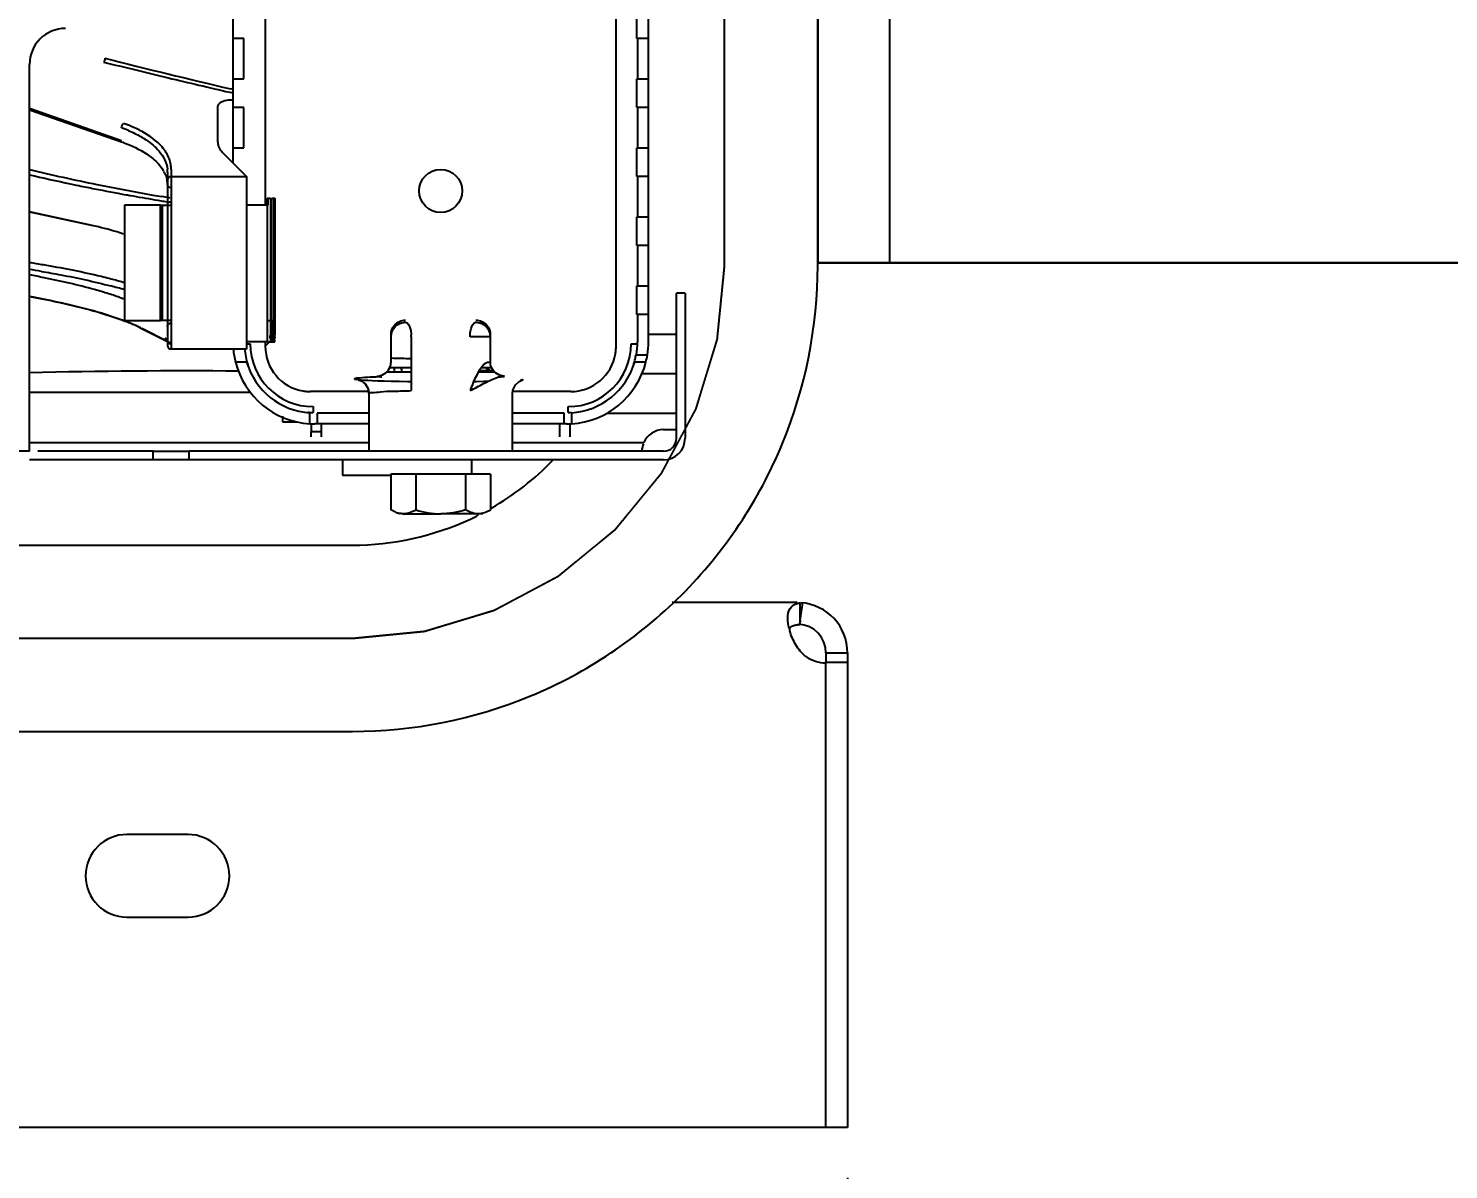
# Model space of a CAD drawing. Header units: millimetres. Extents: x 17886 to 18265, y -8727 to -7321.
# Drawn here: x 18012.172 to 18014.148, y -7651.141 to -7649.554 of the extents above; entities that cross this region are included whole.
import ezdxf

# ---------------------------------------------------------------- set-up
doc = ezdxf.new("R2010")
doc.units = ezdxf.units.MM
doc.linetypes.add('CENTER', pattern=[2, 1.25, -0.25, 0.25, -0.25])
for name, color, linetype in [('2654754_DXF_CONTINUOUS_LINE', 7, 'Continuous'), ('2706792_BM04DXF_CONTINUOUS_LINE', 7, 'Continuous'), ('3570570_DXF_CONTINUOUS_LINE', 7, 'Continuous'), ('3884027_DKREDXF_CONTINUOUS_LINE', 7, 'Continuous'), ('5P4115_DXF_CONTINUOUS_LINE', 7, 'Continuous'), ('DEFAULT_1', 7, 'CENTER')]:
    doc.layers.add(name, color=color, linetype=linetype)
doc.styles.add('KOTE ZA MONNTAZU', font='simplex.shx', dxfattribs={"width": 0.7, "oblique": 8, "height": 1.4})
doc.dimstyles.new('KOTE ZA MONTAZU u cm', dxfattribs={"dimscale": 0, "dimtxt": 1.4, "dimasz": 1.25, "dimexe": 0.2, "dimexo": 0.1, "dimgap": 0.3, "dimtad": 1, "dimlfac": 10, "dimzin": 12, "dimdsep": 46, "dimtxsty": 'KOTE ZA MONNTAZU', "dimcen": 1.25, "dimclrt": 1, "dimadec": 0, "dimazin": 0, "dimtfac": 1, "dimtmove": 0, "dimatfit": 3, "dimfxl": 1, "dimtolj": 2, "dimtzin": 0, "dimarcsym": 0})

# ---------------------------------------------------------------- blocks, each defined once
blk = doc.blocks.new('*D216')
at = {"color": 0, "lineweight": -2, "transparency": 16777216}
for p, q in [((17999.3117, -7651.1527), (17999.3117, -7652.2336)), ((18013.3117, -7651.1527), (18013.3117, -7652.2336)), ((17999.9117, -7652.0336), (18012.7117, -7652.0336))]:
    blk.add_line(p, q, dxfattribs=at)
at = {"color": 0, "transparency": 16777216}
for points in [[(17999.9117, -7651.9336), (17999.9117, -7652.1336), (17999.3117, -7652.0336)], [(18012.7117, -7651.9336), (18012.7117, -7652.1336), (18013.3117, -7652.0336)]]:
    blk.add_solid(points, dxfattribs=at)
at = {"layer": 'Defpoints', "color": 0, "transparency": 16777216}
for p in [(17999.3117, -7651.0527), (18013.3117, -7651.0527), (18013.3117, -7652.0336)]:
    blk.add_point(p, dxfattribs=at)
at = {"color": 1, "transparency": 16777216, "insert": (18006.3117, -7651.5536), "char_height": 1.4, "width": 6.923188, "attachment_point": 5, "style": 'KOTE ZA MONNTAZU'}
blk.add_mtext('\\A2;{\\H0.4x;140cm}', dxfattribs=at)

msp = doc.modelspace()

# ---------------------------------------------------------------- linework, layer by layer
at = {"color": 1}
for points in [[(18015.91168, -7645.70768), (18015.91168, -7650.70768), (18016.01168, -7650.70768), (18016.01168, -7645.70768), (18015.91168, -7645.70768), (18014.47018, -7646.78018), (18013.27018, -7646.78018), (18013.27018, -7649.88018), (18014.47018, -7649.88018), (18015.91168, -7650.70768)], [(18013.27018, -7646.78018), (18013.37018, -7646.78018), (18013.37018, -7649.88018), (18014.37018, -7649.88018), (18014.37018, -7646.78018), (18014.47018, -7646.78018), (18014.47018, -7649.88018), (18013.27018, -7649.88018), (18013.27018, -7646.78018), (18014.37018, -7646.78018)]]:
    msp.add_lwpolyline(points, dxfattribs=at)
at = {"layer": '2654754_DXF_CONTINUOUS_LINE', "color": 3, "linetype": 'Continuous'}
for p, q in [((18012.60918, -7650.15418), (18012.60918, -7650.17568)), ((18012.78918, -7650.17418), (18012.78918, -7650.15418)), ((18012.60918, -7650.17568), (18012.6764, -7650.17568))]:
    msp.add_line(p, q, dxfattribs=at)
at = {"layer": '2706792_BM04DXF_CONTINUOUS_LINE', "color": 7, "linetype": 'Continuous'}
for p, q in [((18013.27018, -7649.88438), (18013.27018, -7646.85423)), ((18011.09857, -7650.27288), (18012.62278, -7650.27288)), ((18010.22068, -7650.53188), (18012.62278, -7650.53188))]:
    msp.add_line(p, q, dxfattribs=at)
for centre, radius, start, end in [((18012.62164, -7649.88305), 0.3902, 299.84373, 315.90325), ((18012.6225, -7649.88402), 0.38892, 295.02159, 296.90574)]:
    msp.add_arc(centre, radius, start, end, dxfattribs=at)
msp.add_open_spline([(18012.62278, -7650.53188), (18012.70698, -7650.53188), (18012.87723, -7650.49818), (18013.09242, -7650.35407), (18013.2365, -7650.13885), (18013.27018, -7649.96859), (18013.27018, -7649.88438)], degree=3, knots=[0, 0, 0, 0, 0.2499865, 0.4999809, 0.7499865, 1, 1, 1, 1], dxfattribs=at)
msp.add_open_spline([(18012.62278, -7650.27288), (18012.67885, -7650.27288), (18012.73619, -7650.26016), (18012.787, -7650.23644)], degree=3, dxfattribs=at)
at = {"layer": '3570570_DXF_CONTINUOUS_LINE', "color": 7, "linetype": 'Continuous'}
for p, q in [((18013.24168, -7650.35268), (18013.06783, -7650.35268)), ((18013.24602, -7650.38291), (18013.24602, -7650.35307)), ((18013.28168, -7650.42268), (18013.31168, -7650.42268)), ((18013.28168, -7650.43573), (18013.31168, -7650.43573)), ((18013.28168, -7651.08268), (18013.28168, -7650.43664)), ((18013.31168, -7650.42268), (18013.31168, -7651.08268)), ((18012.39418, -7650.67518), (18012.30918, -7650.67518)), ((18012.30918, -7650.79018), (18012.39418, -7650.79018)), ((18013.31168, -7651.08268), (17999.31168, -7651.08268))]:
    msp.add_line(p, q, dxfattribs=at)
at = {"layer": '3570570_DXF_CONTINUOUS_LINE', "color": 3, "linetype": 'Continuous'}
msp.add_line((18013.28168, -7650.42268), (18013.28168, -7650.43573), dxfattribs=at)
at = {"layer": '3570570_DXF_CONTINUOUS_LINE', "color": 7, "linetype": 'Continuous'}
for centre, radius, start, end in [((18013.24168, -7650.42268), 0.07, 0, 85.79039), ((18013.55705, -7650.41396), 0.31331, 173.28275, 174.29912), ((18013.30566, -7650.37055), 0.07738, 193.53277, 196.24679), ((18013.28362, -7650.38168), 0.055, 236.7581, 267.9786), ((18012.30918, -7650.73268), 0.0575, 90, 270), ((18012.39418, -7650.73268), 0.0575, 270, 90)]:
    msp.add_arc(centre, radius, start, end, dxfattribs=at)
at = {"layer": '3570570_DXF_CONTINUOUS_LINE', "color": 3, "linetype": 'Continuous'}
msp.add_arc((18013.24168, -7650.42268), 0.04, 0, 86.82273, dxfattribs=at)
at = {"layer": '3570570_DXF_CONTINUOUS_LINE', "color": 7, "linetype": 'Continuous'}
for points, knots in [([(18013.22862, -7650.37464), (18013.22862, -7650.36989), (18013.22968, -7650.36037), (18013.23785, -7650.35488), (18013.24173, -7650.35385)], [0, 0, 0, 0, 0.5420368, 1, 1, 1, 1]), ([(18013.24173, -7650.35385), (18013.24241, -7650.35367), (18013.24381, -7650.35336), (18013.24523, -7650.35315), (18013.24596, -7650.35306)], [0, 0, 0, 0, 0.4856834, 1, 1, 1, 1])]:
    msp.add_open_spline(points, degree=3, knots=knots, dxfattribs=at)
for points in [[(18013.24589, -7650.37731), (18013.24684, -7650.36922), (18013.24836, -7650.36119), (18013.24925, -7650.35309)], [(18013.23043, -7650.38866), (18013.22933, -7650.38408), (18013.22862, -7650.37935), (18013.22862, -7650.37464)], [(18013.23989, -7650.41156), (18013.23622, -7650.40554), (18013.23334, -7650.39897), (18013.23137, -7650.3922)], [(18013.25347, -7650.42768), (18013.24809, -7650.42316), (18013.24354, -7650.41756), (18013.23989, -7650.41156)]]:
    msp.add_open_spline(points, degree=3, dxfattribs=at)
at = {"layer": '3570570_DXF_CONTINUOUS_LINE', "color": 3, "linetype": 'Continuous'}
for points, knots in [([(18013.23076, -7650.38877), (18013.23144, -7650.38785), (18013.23322, -7650.38618), (18013.23539, -7650.38512), (18013.23654, -7650.38469)], [0, 0, 0, 0, 0.4832896, 1, 1, 1, 1]), ([(18013.23654, -7650.38469), (18013.23733, -7650.3844), (18013.23899, -7650.38389), (18013.24069, -7650.38356), (18013.24157, -7650.38341)], [0, 0, 0, 0, 0.4838728, 1, 1, 1, 1]), ([(18013.24157, -7650.38341), (18013.24229, -7650.3833), (18013.24377, -7650.3831), (18013.24526, -7650.38297), (18013.24602, -7650.38291)], [0, 0, 0, 0, 0.4897794, 1, 1, 1, 1])]:
    msp.add_open_spline(points, degree=3, knots=knots, dxfattribs=at)
at = {"layer": '3884027_DKREDXF_CONTINUOUS_LINE', "color": 7, "linetype": 'Continuous'}
for p, q in [((18012.98968, -7649.99621), (18012.98968, -7648.68018)), ((18012.50168, -7649.33549), (18012.50168, -7649.80018)), ((18012.45668, -7649.52818), (18012.45668, -7649.56818)), ((18013.01868, -7649.56818), (18013.01868, -7649.52818)), ((18013.03468, -7649.56818), (18013.03468, -7649.52818)), ((18012.47168, -7649.56818), (18012.45668, -7649.56818)), ((18012.47168, -7649.62418), (18012.47168, -7649.56818)), ((18013.01968, -7649.56818), (18013.01968, -7649.62418)), ((18013.03468, -7649.56818), (18013.01968, -7649.56818)), ((18012.45668, -7649.62418), (18012.45668, -7649.66418)), ((18012.45668, -7649.62418), (18012.47168, -7649.62418)), ((18013.01868, -7649.66418), (18013.01868, -7649.62418)), ((18013.01968, -7649.62418), (18013.03468, -7649.62418)), ((18013.03468, -7649.66418), (18013.03468, -7649.62418)), ((18012.45236, -7649.64294), (18012.45453, -7649.64343)), ((18012.45559, -7649.63874), (18012.45339, -7649.63822)), ((18012.45453, -7649.64343), (18012.45663, -7649.64391)), ((18012.17368, -7649.66509), (18012.30172, -7649.70992)), ((18012.43568, -7649.71244), (18012.43568, -7649.66335)), ((18012.47168, -7649.66418), (18012.45668, -7649.66418)), ((18012.47168, -7649.72018), (18012.47168, -7649.66418)), ((18013.01968, -7649.66418), (18013.01968, -7649.72018)), ((18013.03468, -7649.66418), (18013.01968, -7649.66418)), ((18012.44238, -7649.72687), (18012.47568, -7649.76018)), ((18012.45668, -7649.72018), (18012.45668, -7649.74118)), ((18012.45668, -7649.72018), (18012.47168, -7649.72018)), ((18013.01868, -7649.76018), (18013.01868, -7649.72018)), ((18013.01968, -7649.72018), (18013.03468, -7649.72018)), ((18013.03468, -7649.76018), (18013.03468, -7649.72018)), ((18012.36568, -7649.75403), (18012.36568, -7649.99518)), ((18012.37068, -7649.7497), (18012.37068, -7650.00018)), ((18012.47568, -7649.76018), (18012.47568, -7650.00018)), ((18013.01968, -7649.76018), (18013.01968, -7649.81618)), ((18013.03468, -7649.76018), (18013.01968, -7649.76018)), ((18012.23864, -7649.77205), (18012.24247, -7649.77284)), ((18012.31471, -7649.78663), (18012.31802, -7649.78722)), ((18012.31802, -7649.78722), (18012.32205, -7649.78793)), ((18012.35568, -7649.96018), (18012.35568, -7649.80018)), ((18012.35568, -7649.80018), (18012.37068, -7649.80018)), ((18012.35666, -7649.79385), (18012.35928, -7649.79429)), ((18012.36033, -7649.78855), (18012.35773, -7649.78811)), ((18012.35928, -7649.79429), (18012.36064, -7649.79451)), ((18012.36263, -7649.78895), (18012.36033, -7649.78855)), ((18012.36064, -7649.79451), (18012.36461, -7649.79516)), ((18012.36566, -7649.78946), (18012.36263, -7649.78895)), ((18012.36461, -7649.79516), (18012.36647, -7649.79546)), ((18012.36746, -7649.78977), (18012.36566, -7649.78946)), ((18012.36647, -7649.79546), (18012.36802, -7649.79572)), ((18012.36899, -7649.79003), (18012.36746, -7649.78977)), ((18012.50463, -7649.80018), (18012.47568, -7649.80018)), ((18012.5045, -7649.80018), (18012.5045, -7649.79018)), ((18012.5045, -7649.79018), (18012.50887, -7649.79018)), ((18012.50498, -7649.99018), (18012.50498, -7649.80018)), ((18012.50568, -7649.80018), (18012.50568, -7649.79018)), ((18012.50887, -7649.79018), (18012.50887, -7649.99018)), ((18012.51061, -7649.96018), (18012.51061, -7649.79018)), ((18012.51061, -7649.79018), (18012.51498, -7649.79018)), ((18012.51498, -7649.79018), (18012.51498, -7649.98018)), ((18013.01868, -7649.85618), (18013.01868, -7649.81618)), ((18013.01968, -7649.81618), (18013.03468, -7649.81618)), ((18013.03468, -7649.85618), (18013.03468, -7649.81618)), ((18013.01968, -7649.85618), (18013.01968, -7649.91218)), ((18013.03468, -7649.85618), (18013.01968, -7649.85618)), ((18013.01868, -7649.95218), (18013.01868, -7649.91218)), ((18013.01968, -7649.91218), (18013.03468, -7649.91218)), ((18013.03468, -7649.95218), (18013.03468, -7649.91218)), ((18012.37068, -7649.96018), (18012.35568, -7649.96018)), ((18012.50498, -7649.96018), (18012.51218, -7649.96018)), ((18012.51218, -7649.99018), (18012.51218, -7649.96018)), ((18013.01968, -7649.95218), (18013.01968, -7649.99018)), ((18013.03468, -7649.95218), (18013.01968, -7649.95218)), ((18012.5073, -7649.98221), (18012.50887, -7649.98221)), ((18012.50887, -7649.9835), (18012.5073, -7649.9835)), ((18012.5073, -7649.98353), (18012.50887, -7649.98353)), ((18012.51218, -7649.98221), (18012.51568, -7649.98221)), ((18012.51568, -7649.9835), (18012.51218, -7649.9835)), ((18012.51218, -7649.98353), (18012.51568, -7649.98353)), ((18012.51488, -7649.98302), (18012.51498, -7649.98018)), ((18012.70485, -7649.98289), (18012.70485, -7650.05794)), ((18012.81468, -7649.98289), (18012.78652, -7649.98289)), ((18012.3657, -7649.98891), (18012.36568, -7649.98848)), ((18012.47568, -7649.99268), (18012.48068, -7649.99268)), ((18012.50168, -7649.99018), (18012.50168, -7649.99621)), ((18012.50168, -7649.99621), (18012.50772, -7649.99018)), ((18012.5073, -7649.99039), (18012.50168, -7649.99621)), ((18012.50498, -7649.99018), (18012.51473, -7649.99018)), ((18012.50772, -7649.99018), (18012.50786, -7649.99018)), ((18013.01068, -7649.99268), (18013.01866, -7649.99268)), ((18012.47573, -7650.01818), (18012.46018, -7650.01818)), ((18013.03119, -7650.01818), (18013.01564, -7650.01818)), ((18013.01803, -7650.00818), (18013.03325, -7650.00818)), ((18012.70485, -7650.03218), (18012.67068, -7650.03218)), ((18012.70485, -7650.02616), (18012.67488, -7650.02616)), ((18012.82069, -7650.03218), (18012.79826, -7650.03218)), ((18012.81701, -7650.03045), (18012.79929, -7650.03045)), ((18012.81649, -7650.02616), (18012.80216, -7650.02616)), ((18012.17368, -7650.06018), (18012.48145, -7650.06018)), ((18012.64568, -7650.05918), (18012.56465, -7650.05918)), ((18012.92672, -7650.05918), (18012.84568, -7650.05918)), ((18012.56818, -7650.08018), (18012.56818, -7650.08818)), ((18012.92318, -7650.08818), (18012.92318, -7650.08018)), ((18012.52568, -7650.10127), (18012.54537, -7650.10127)), ((18012.56368, -7650.10396), (18012.56368, -7650.08893)), ((18012.57368, -7650.08918), (18012.57368, -7650.10418)), ((18012.64568, -7650.08918), (18012.57368, -7650.08918)), ((18012.91768, -7650.08918), (18012.84568, -7650.08918)), ((18012.91768, -7650.10418), (18012.91768, -7650.08918)), ((18012.92768, -7650.08893), (18012.92768, -7650.10396)), ((18012.97709, -7650.08916), (18013.07368, -7650.08916)), ((18012.56568, -7650.12218), (18012.56568, -7650.11518)), ((18012.57968, -7650.11518), (18012.56568, -7650.11518)), ((18012.64568, -7650.10418), (18012.57068, -7650.10418)), ((18012.57968, -7650.12218), (18012.57968, -7650.11518)), ((18012.92068, -7650.10418), (18012.84568, -7650.10418)), ((18012.91168, -7650.12218), (18012.91168, -7650.10418)), ((18012.92568, -7650.12218), (18012.92568, -7650.104)), ((18013.05568, -7650.11218), (18013.07368, -7650.11218)), ((18012.17368, -7650.14218), (18011.20134, -7650.14218)), ((18012.17368, -7650.13018), (18012.64568, -7650.13018)), ((18012.34568, -7650.15418), (18012.34568, -7650.14218)), ((18012.34568, -7650.14218), (18012.39568, -7650.14218)), ((18012.84568, -7650.13018), (18013.02819, -7650.13018)), ((18012.39568, -7650.15418), (18012.34568, -7650.15418)), ((18012.81497, -7650.17418), (18012.6764, -7650.17418)), ((18012.71104, -7650.17418), (18012.71104, -7650.22382)), ((18012.78033, -7650.17418), (18012.78033, -7650.22382)), ((18012.69372, -7650.22918), (18012.74568, -7650.22918))]:
    msp.add_line(p, q, dxfattribs=at)
at = {"layer": '3884027_DKREDXF_CONTINUOUS_LINE', "color": 6, "linetype": 'Continuous'}
for p, q in [((18012.45668, -7649.56818), (18012.45668, -7649.62418)), ((18013.03468, -7649.62418), (18013.03468, -7649.56818)), ((18012.17368, -7650.14218), (18012.17368, -7649.60418)), ((18012.17368, -7649.66734), (18012.30294, -7649.71259)), ((18012.45668, -7649.66418), (18012.45668, -7649.72018)), ((18013.03468, -7649.72018), (18013.03468, -7649.66418)), ((18012.37068, -7649.76018), (18012.47568, -7649.76018)), ((18013.03468, -7649.81618), (18013.03468, -7649.76018)), ((18012.30568, -7649.80018), (18012.30568, -7649.96018)), ((18012.35568, -7649.80018), (18012.30568, -7649.80018)), ((18012.35836, -7649.80018), (18012.35836, -7649.96018)), ((18012.51394, -7649.98221), (18012.51394, -7649.79018)), ((18012.17368, -7649.80914), (18012.26173, -7649.82826)), ((18012.26067, -7649.82832), (18012.17368, -7649.80943)), ((18013.03468, -7649.91218), (18013.03468, -7649.85618)), ((18013.07368, -7650.12418), (18013.07368, -7649.92218)), ((18013.08568, -7649.92218), (18013.07368, -7649.92218)), ((18013.08568, -7649.92218), (18013.08568, -7650.12418)), ((18012.30568, -7649.96018), (18012.35568, -7649.96018)), ((18013.03468, -7649.99018), (18013.03468, -7649.95218)), ((18012.32765, -7649.97054), (18012.36486, -7649.98928)), ((18012.3299, -7649.97103), (18012.36564, -7649.98903)), ((18012.67668, -7650.01791), (18012.67668, -7649.98016)), ((18012.81468, -7649.98016), (18012.81468, -7650.01791)), ((18013.03468, -7649.97917), (18013.07368, -7649.97917)), ((18012.47568, -7650.00018), (18012.37068, -7650.00018)), ((18012.50498, -7649.99018), (18012.47568, -7649.99018)), ((18012.63267, -7650.04305), (18012.63225, -7650.043)), ((18012.63517, -7650.04332), (18012.63267, -7650.04305)), ((18013.02583, -7650.03416), (18013.07368, -7650.03416)), ((18012.64143, -7650.04949), (18012.64514, -7650.05714)), ((18012.64514, -7650.05714), (18012.64568, -7650.06176)), ((18012.64568, -7650.06176), (18012.64568, -7650.14218)), ((18012.70485, -7650.0457), (18012.69957, -7650.04563)), ((18012.81105, -7650.04527), (18012.80562, -7650.04539)), ((18012.84568, -7650.14218), (18012.84568, -7650.06176)), ((18012.52568, -7650.09362), (18012.52568, -7650.10127)), ((18012.56568, -7650.10338), (18012.56568, -7650.11518)), ((18012.57968, -7650.11518), (18012.57968, -7650.10418)), ((18012.34568, -7650.14218), (18012.18533, -7650.14218)), ((18012.39568, -7650.15418), (18012.39568, -7650.14218)), ((18013.05568, -7650.14218), (18012.39568, -7650.14218)), ((18012.34568, -7650.15418), (18012.17368, -7650.15418)), ((18013.05568, -7650.15418), (18012.39568, -7650.15418)), ((18012.6764, -7650.17418), (18012.6764, -7650.22382)), ((18012.81497, -7650.17418), (18012.81497, -7650.22382)), ((18012.80418, -7650.22918), (18012.74568, -7650.22918))]:
    msp.add_line(p, q, dxfattribs=at)
for points in [[(18012.63225, -7650.043), (18012.63141, -7650.04288), (18012.63237, -7650.04313), (18012.63623, -7650.04489), (18012.64143, -7650.04949)], [(18012.65057, -7650.0443), (18012.6442, -7650.04397), (18012.63907, -7650.04364), (18012.63517, -7650.04332)], [(18012.84568, -7650.06177), (18012.84622, -7650.0572), (18012.84977, -7650.0497), (18012.85476, -7650.04512), (18012.85877, -7650.0432), (18012.85994, -7650.04288)], [(18012.85994, -7650.04288), (18012.85997, -7650.04287), (18012.85909, -7650.04301), (18012.85691, -7650.04325)], [(18012.67695, -7650.04519), (18012.66701, -7650.04492), (18012.65818, -7650.04462), (18012.65057, -7650.0443)], [(18012.69957, -7650.04563), (18012.68786, -7650.04543), (18012.67695, -7650.04519)], [(18012.80562, -7650.04539), (18012.79565, -7650.04557), (18012.79154, -7650.04563)]]:
    msp.add_lwpolyline(points, dxfattribs=at)
at = {"layer": '3884027_DKREDXF_CONTINUOUS_LINE', "color": 7, "linetype": 'Continuous'}
msp.add_circle((18012.74568, -7649.78018), 0.03, dxfattribs=at)
at = {"layer": '3884027_DKREDXF_CONTINUOUS_LINE', "color": 6, "linetype": 'Continuous'}
for centre, radius, start, end in [((18012.22368, -7649.60418), 0.05, 90, 180), ((18012.23912, -7649.89488), 0.19314, 70.28231, 70.7046), ((18012.31739, -7649.77708), 0.0495, 28.58227, 34.7833), ((18012.3216, -7649.77474), 0.04468, 25.12593, 28.52885), ((18012.32988, -7649.77167), 0.03583, 9.3315, 14.17616), ((18012.33103, -7649.77147), 0.03466, 6.7746, 9.31685), ((18012.332, -7649.77136), 0.03368, 0.01844, 6.79114), ((18011.90473, -7651.33919), 1.46707, 78.63292, 79.42974), ((18012.15023, -7650.34637), 0.44368, 70.10722, 72.49073), ((18012.17784, -7650.26907), 0.36159, 69.25765, 70.05221), ((18012.20108, -7650.23369), 0.29211, 67.4096, 68.57699), ((18012.21222, -7650.20679), 0.26299, 66.76006, 67.39991), ((18012.22033, -7650.18793), 0.24247, 65.94456, 66.76224), ((18012.2277, -7650.1714), 0.22437, 65.34188, 65.94154), ((18012.23554, -7650.15437), 0.20562, 64.2922, 65.34822), ((18012.24451, -7650.13572), 0.18492, 63.28435, 64.29076), ((18012.92068, -7649.99018), 0.114, 350.91528, 0), ((18012.57068, -7649.99018), 0.114, 194.21812, 266.47962), ((18012.56818, -7649.99268), 0.0955, 197.85848, 198), ((18012.72887, -7648.33693), 1.67637, 268.21587, 269.17821), ((18012.92068, -7649.99018), 0.114, 273.52038, 345.78188), ((18012.92318, -7649.99268), 0.0955, 342, 342.85714), ((18012.92318, -7649.99268), 0.0955, 347.14286, 350.71603), ((18012.39453, -7659.52666), 9.49617, 89.574564, 91.33284), ((18013.05568, -7650.12418), 0.03, 270, 0)]:
    msp.add_arc(centre, radius, start, end, dxfattribs=at)
at = {"layer": '3884027_DKREDXF_CONTINUOUS_LINE', "color": 7, "linetype": 'Continuous'}
for centre, radius, start, end in [((18014.65425, -7640.04985), 9.84255, 256.020473, 256.558913), ((18014.49504, -7640.87801), 8.99498, 255.735346, 256.880871), ((18014.59278, -7640.30696), 9.5782, 256.559033, 257.087188), ((18012.23958, -7649.87193), 0.19676, 69.03299, 70.70737), ((18012.24069, -7649.86721), 0.18497, 67.57223, 70.73581), ((18012.24259, -7649.86401), 0.18828, 68.39591, 69.02542), ((18012.24402, -7649.86038), 0.18438, 67.96388, 68.39523), ((18012.33152, -7649.74973), 0.03917, 0.03949, 8.43769), ((18012.79152, -7647.09995), 2.7287, 256.91052, 258.13112), ((18012.79681, -7647.17138), 2.65322, 256.41603, 258.49093), ((18012.32804, -7649.75404), 0.03764, 0.0056, 5.96464), ((18012.37068, -7649.76518), 0.005, 89.99942, 179.99888), ((18012.74641, -7647.31037), 2.5135, 258.15102, 258.34516), ((18012.77496, -7647.17075), 2.65601, 258.43466, 258.9081), ((18012.8383, -7646.84424), 2.98861, 258.92061, 259.78433), ((18012.86905, -7646.79616), 3.03532, 258.56778, 260.06352), ((18012.92217, -7646.50334), 3.33291, 260.03267, 260.24968), ((18012.92269, -7646.38238), 3.45811, 259.99766, 260.57932), ((18012.33996, -7649.968), 0.17456, 79.84712, 80.74938), ((18011.91984, -7651.51823), 1.65777, 80.50759, 81.1864), ((18011.92916, -7651.44649), 1.57622, 80.46869, 81.06825), ((18012.10399, -7650.60588), 0.72656, 73.86685, 75.19834), ((18012.10263, -7650.61018), 0.72174, 73.65162, 75.21245), ((18012.6967, -7649.98182), 0.01892, 90.04222, 96.84417), ((18012.58593, -7649.98561), 0.0711, 177.91793, 179.27971), ((18012.65619, -7649.98353), 0.04867, 0.74715, 3.29132), ((18012.796, -7649.9829), 0.01869, 0.02182, 4.87586), ((18012.37068, -7649.99518), 0.005, 180.00111, 269.99889), ((18012.57068, -7649.99018), 0.114, 185.03389, 194.21812), ((18012.56818, -7649.99268), 0.0955, 184.28571, 197.85848), ((18012.56818, -7649.99268), 0.0875, 180, 270), ((18012.56463, -7649.99623), 0.06294, 179.98475, 260.53504), ((18012.92318, -7649.99268), 0.0875, 270, 0), ((18012.92661, -7649.99621), 0.06307, 350.53487, 355.26656), ((18012.92665, -7649.99621), 0.06303, 355.26305, 359.99682), ((18012.92068, -7649.99018), 0.099, 349.52432, 0), ((18012.57068, -7649.99018), 0.099, 196.42908, 265.9454), ((18012.92674, -7649.99623), 0.06294, 269.98473, 350.53501), ((18012.92068, -7649.99018), 0.099, 274.0546, 343.57092), ((18012.92318, -7649.99268), 0.0955, 342.85714, 347.14286), ((18012.92068, -7649.99018), 0.114, 345.78188, 350.91528), ((18012.68991, -7650.90319), 0.86487, 92.10307, 92.79204), ((18012.70373, -7651.2657), 1.22764, 91.85525, 92.12699), ((18012.83644, -7649.98079), 0.05335, 238.29237, 240.02392), ((18012.83524, -7649.98296), 0.05087, 239.97332, 248.99663), ((18012.85496, -7649.805), 0.22863, 260.443, 261.0655), ((18012.56465, -7649.9961), 0.06307, 260.53489, 265.26659), ((18012.56465, -7649.99614), 0.06303, 265.26307, 269.99683), ((18012.62559, -7650.06178), 0.0201, 6.46241, 13.4554), ((18012.62577, -7650.06177), 0.01992, 0.0091, 6.46747), ((18012.56818, -7649.99268), 0.0955, 265.71429, 270), ((18012.92318, -7649.99268), 0.0955, 270, 272.68166), ((18012.57068, -7649.99018), 0.114, 266.47962, 270), ((18012.92068, -7649.99018), 0.114, 270, 273.52038), ((18013.05568, -7650.14218), 0.03, 90, 156.42182), ((18013.05568, -7650.12418), 0.018, 270, 0), ((18012.69585, -7650.19413), 0.03532, 249.55044, 252.48264), ((18012.69481, -7650.1974), 0.03189, 252.48265, 255.6782), ((18012.6942, -7650.1998), 0.02941, 255.68175, 259.80692)]:
    msp.add_arc(centre, radius, start, end, dxfattribs=at)
for points, knots in [([(18012.27867, -7649.59565), (18012.27854, -7649.59669), (18012.27804, -7649.59854), (18012.27714, -7649.60028), (18012.27654, -7649.60088)], [0, 0, 0, 0, 0.5506873, 1, 1, 1, 1]), ([(18012.43568, -7649.66335), (18012.43568, -7649.66197), (18012.4396, -7649.65439), (18012.4492, -7649.65335), (18012.45568, -7649.65335)], [0, 0, 0, 0, 0.1747867, 1, 1, 1, 1]), ([(18012.32846, -7649.70458), (18012.33103, -7649.70605), (18012.34026, -7649.71173), (18012.34875, -7649.7188), (18012.35385, -7649.72483)], [0, 0, 0, 0, 0.2723863, 1, 1, 1, 1]), ([(18012.36397, -7649.72714), (18012.36224, -7649.7243), (18012.35324, -7649.71218), (18012.3406, -7649.70319), (18012.33034, -7649.69755)], [0, 0, 0, 0, 0.2212533, 1, 1, 1, 1]), ([(18012.30826, -7649.78547), (18012.30934, -7649.78566), (18012.31149, -7649.78605), (18012.31364, -7649.78644), (18012.31471, -7649.78663)], [0, 0, 0, 0, 0.499592, 1, 1, 1, 1]), ([(18012.37068, -7649.77568), (18012.36946, -7649.77568), (18012.3672, -7649.77464), (18012.36568, -7649.77247), (18012.36568, -7649.77135)], [0, 0, 0, 0, 0.5224937, 1, 1, 1, 1]), ([(18012.28961, -7649.90343), (18012.28255, -7649.90157), (18012.2507, -7649.8936), (18012.21842, -7649.88738), (18012.19324, -7649.88316)], [0, 0, 0, 0, 0.2222969, 1, 1, 1, 1]), ([(18012.19016, -7649.89202), (18012.19921, -7649.89354), (18012.23164, -7649.89929), (18012.26387, -7649.90627), (18012.28684, -7649.91234)], [0, 0, 0, 0, 0.2785706, 1, 1, 1, 1]), ([(18012.36761, -7649.96502), (18012.36805, -7649.96463), (18012.36901, -7649.964), (18012.37014, -7649.9637), (18012.37068, -7649.9637)], [0, 0, 0, 0, 0.5189277, 1, 1, 1, 1]), ([(18012.69668, -7649.9629), (18012.69748, -7649.96297), (18012.70191, -7649.96523), (18012.70317, -7649.97054), (18012.70396, -7649.97436)], [0, 0, 0, 0, 0.1703424, 1, 1, 1, 1]), ([(18012.78652, -7649.98289), (18012.78655, -7649.98038), (18012.78717, -7649.9737), (18012.78985, -7649.96328), (18012.79468, -7649.9629)], [0, 0, 0, 0, 0.3413051, 1, 1, 1, 1]), ([(18012.36568, -7649.96866), (18012.36568, -7649.96799), (18012.36614, -7649.96659), (18012.36706, -7649.9655), (18012.36761, -7649.96502)], [0, 0, 0, 0, 0.4787166, 1, 1, 1, 1]), ([(18012.70396, -7649.97436), (18012.70417, -7649.97539), (18012.70452, -7649.97751), (18012.70471, -7649.97964), (18012.70477, -7649.98073)], [0, 0, 0, 0, 0.4905418, 1, 1, 1, 1]), ([(18012.36228, -7649.98498), (18012.36228, -7649.98584), (18012.36298, -7649.98759), (18012.36433, -7649.98882), (18012.36513, -7649.98925)], [0, 0, 0, 0, 0.4866746, 1, 1, 1, 1]), ([(18012.36417, -7649.98613), (18012.36389, -7649.98593), (18012.36328, -7649.98552), (18012.36263, -7649.98516), (18012.36228, -7649.98498)], [0, 0, 0, 0, 0.4648771, 1, 1, 1, 1]), ([(18012.36568, -7649.98848), (18012.36568, -7649.98806), (18012.36532, -7649.98711), (18012.3646, -7649.98646), (18012.36417, -7649.98613)], [0, 0, 0, 0, 0.4311749, 1, 1, 1, 1]), ([(18012.36513, -7649.98925), (18012.36544, -7649.98942), (18012.36608, -7649.98968), (18012.36677, -7649.98978), (18012.36711, -7649.98976)], [0, 0, 0, 0, 0.5128974, 1, 1, 1, 1]), ([(18012.37068, -7649.99343), (18012.36951, -7649.99343), (18012.36724, -7649.99222), (18012.36587, -7649.99008), (18012.36571, -7649.98891)], [0, 0, 0, 0, 0.4964326, 1, 1, 1, 1]), ([(18012.36711, -7649.98976), (18012.3678, -7649.99011), (18012.36897, -7649.99078), (18012.36997, -7649.99172), (18012.37028, -7649.9922)], [0, 0, 0, 0, 0.5755082, 1, 1, 1, 1]), ([(18012.51473, -7649.99018), (18012.51526, -7649.99018), (18012.51432, -7649.98719), (18012.51482, -7649.98601), (18012.51483, -7649.98471)], [0, 0, 0, 0, 0.2894545, 1, 1, 1, 1]), ([(18012.81468, -7650.01791), (18012.81468, -7650.01816), (18012.81278, -7650.0187), (18012.81162, -7650.01858), (18012.81038, -7650.01862)], [0, 0, 0, 0, 0.1636015, 1, 1, 1, 1]), ([(18012.62597, -7650.04149), (18012.62589, -7650.04153), (18012.62577, -7650.04159), (18012.62568, -7650.04172), (18012.62568, -7650.04178)], [0, 0, 0, 0, 0.6149192, 1, 1, 1, 1]), ([(18012.64778, -7650.03935), (18012.64273, -7650.0396), (18012.63562, -7650.04043), (18012.62798, -7650.04046), (18012.62597, -7650.04149)], [0, 0, 0, 0, 0.6909217, 1, 1, 1, 1]), ([(18012.65668, -7650.0379), (18012.65668, -7650.03854), (18012.66057, -7650.03796), (18012.66217, -7650.03862), (18012.66399, -7650.03871)], [0, 0, 0, 0, 0.2598554, 1, 1, 1, 1]), ([(18012.80534, -7650.04816), (18012.81105, -7650.04523), (18012.81811, -7650.04156), (18012.82579, -7650.03881), (18012.82738, -7650.03871)], [0, 0, 0, 0, 0.8005347, 1, 1, 1, 1]), ([(18012.82738, -7650.03871), (18012.82919, -7650.03862), (18012.83079, -7650.03796), (18012.83468, -7650.03854), (18012.83468, -7650.0379)], [0, 0, 0, 0, 0.7393651, 1, 1, 1, 1]), ([(18012.64568, -7650.06176), (18012.64568, -7650.06034), (18012.65407, -7650.06102), (18012.66302, -7650.05875), (18012.68286, -7650.05868), (18012.69678, -7650.05809), (18012.70485, -7650.05794)], [0, 0, 0, 0, 0.0719001, 0.2742918, 0.5922439, 1, 1, 1, 1]), ([(18013.0258, -7650.14235), (18013.02587, -7650.14138), (18013.02608, -7650.13937), (18013.0265, -7650.13739), (18013.02677, -7650.13639)], [0, 0, 0, 0, 0.4835192, 1, 1, 1, 1]), ([(18013.02677, -7650.13639), (18013.02698, -7650.13564), (18013.02748, -7650.13413), (18013.02813, -7650.13268), (18013.0285, -7650.13196)], [0, 0, 0, 0, 0.4884541, 1, 1, 1, 1]), ([(18012.68003, -7650.22574), (18012.67941, -7650.22544), (18012.67819, -7650.22483), (18012.677, -7650.22416), (18012.6764, -7650.22382)], [0, 0, 0, 0, 0.4964686, 1, 1, 1, 1]), ([(18012.68351, -7650.22722), (18012.68292, -7650.227), (18012.68175, -7650.22653), (18012.6806, -7650.22601), (18012.68003, -7650.22574)], [0, 0, 0, 0, 0.4965148, 1, 1, 1, 1]), ([(18012.69372, -7650.22918), (18012.69293, -7650.22918), (18012.69135, -7650.2291), (18012.68978, -7650.22889), (18012.68899, -7650.22875)], [0, 0, 0, 0, 0.498374, 1, 1, 1, 1])]:
    msp.add_open_spline(points, degree=3, knots=knots, dxfattribs=at)
for points in [[(18012.30172, -7649.6926), (18012.30172, -7649.69027), (18012.30269, -7649.68757), (18012.30459, -7649.68622)], [(18012.31126, -7649.69623), (18012.31715, -7649.69867), (18012.32292, -7649.70143), (18012.32846, -7649.70458)], [(18012.33034, -7649.69755), (18012.3248, -7649.69451), (18012.31906, -7649.69183), (18012.3132, -7649.68946)], [(18012.35385, -7649.72483), (18012.35984, -7649.73192), (18012.36452, -7649.74089), (18012.36548, -7649.75013)], [(18012.37026, -7649.74398), (18012.36938, -7649.73806), (18012.36709, -7649.73226), (18012.36397, -7649.72714)], [(18012.43568, -7649.71244), (18012.43568, -7649.71775), (18012.43863, -7649.72312), (18012.44238, -7649.72687)], [(18012.68253, -7649.96876), (18012.68565, -7649.96565), (18012.69007, -7649.96356), (18012.69444, -7649.96304)], [(18012.79468, -7649.9629), (18012.79838, -7649.9629), (18012.8022, -7649.96401), (18012.80533, -7649.96596)], [(18012.67668, -7649.98289), (18012.67668, -7649.97779), (18012.67892, -7649.97235), (18012.68253, -7649.96876)], [(18012.80533, -7649.96596), (18012.8104, -7649.96913), (18012.81411, -7649.97535), (18012.81462, -7649.98131)], [(18012.67468, -7650.02657), (18012.67595, -7650.0239), (18012.67668, -7650.02088), (18012.67668, -7650.01791)], [(18012.81103, -7650.01872), (18012.80733, -7650.01908), (18012.80462, -7650.0228), (18012.80241, -7650.02579)], [(18012.81669, -7650.02657), (18012.81542, -7650.0239), (18012.81468, -7650.02088), (18012.81468, -7650.01791)], [(18012.62568, -7650.04178), (18012.62805, -7650.04178), (18012.63046, -7650.04221), (18012.63268, -7650.04304)], [(18012.63268, -7650.04304), (18012.63855, -7650.04522), (18012.64368, -7650.05102), (18012.64513, -7650.05711)], [(18012.65668, -7650.0379), (18012.66377, -7650.0379), (18012.67163, -7650.03297), (18012.67468, -7650.02657)], [(18012.80241, -7650.02579), (18012.79529, -7650.03539), (18012.79074, -7650.04676), (18012.78652, -7650.05794)], [(18012.83468, -7650.0379), (18012.8276, -7650.0379), (18012.81974, -7650.03297), (18012.81669, -7650.02657)], [(18012.78652, -7650.05794), (18012.79279, -7650.05467), (18012.79905, -7650.05139), (18012.80534, -7650.04816)], [(18012.71104, -7650.22382), (18012.70581, -7650.22684), (18012.69977, -7650.22918), (18012.69372, -7650.22918)], [(18012.71104, -7650.22382), (18012.72227, -7650.22706), (18012.734, -7650.22918), (18012.74568, -7650.22918)], [(18012.78033, -7650.22382), (18012.7691, -7650.22706), (18012.75737, -7650.22918), (18012.74568, -7650.22918)]]:
    msp.add_open_spline(points, degree=3, dxfattribs=at)
at = {"layer": '3884027_DKREDXF_CONTINUOUS_LINE', "color": 6, "linetype": 'Continuous'}
for points in [[(18012.30428, -7649.71306), (18012.31554, -7649.7171), (18012.32657, -7649.72218), (18012.33655, -7649.72877)], [(18012.36205, -7649.75577), (18012.36312, -7649.75806), (18012.364, -7649.76045), (18012.36462, -7649.76289)], [(18012.30119, -7649.95889), (18012.30638, -7649.96077), (18012.31152, -7649.96277), (18012.3166, -7649.96492)], [(18012.3166, -7649.96492), (18012.32044, -7649.96654), (18012.32425, -7649.96825), (18012.32799, -7649.97009)], [(18012.78743, -7650.22722), (18012.78497, -7650.22631), (18012.7826, -7650.22513), (18012.78033, -7650.22382)], [(18012.79765, -7650.22918), (18012.79418, -7650.22918), (18012.79068, -7650.22843), (18012.78743, -7650.22722)], [(18012.81497, -7650.22382), (18012.80973, -7650.22684), (18012.80369, -7650.22918), (18012.79765, -7650.22918)]]:
    msp.add_open_spline(points, degree=3, dxfattribs=at)
for points, knots in [([(18012.33655, -7649.72877), (18012.33882, -7649.73027), (18012.34681, -7649.73599), (18012.35399, -7649.743), (18012.35804, -7649.74885)], [0, 0, 0, 0, 0.2762831, 1, 1, 1, 1]), ([(18012.30572, -7649.84047), (18012.30232, -7649.83933), (18012.28748, -7649.83464), (18012.27237, -7649.83086), (18012.26067, -7649.82832)], [0, 0, 0, 0, 0.2309294, 1, 1, 1, 1]), ([(18012.28372, -7649.92325), (18012.27725, -7649.9212), (18012.24764, -7649.91246), (18012.21749, -7649.90564), (18012.19389, -7649.90089)], [0, 0, 0, 0, 0.2198323, 1, 1, 1, 1]), ([(18012.17386, -7649.92673), (18012.18649, -7649.92909), (18012.22941, -7649.93771), (18012.2721, -7649.94833), (18012.30119, -7649.95889)], [0, 0, 0, 0, 0.2933771, 1, 1, 1, 1]), ([(18012.1759, -7649.92725), (18012.18925, -7649.92977), (18012.23377, -7649.93887), (18012.2781, -7649.95011), (18012.30777, -7649.96176)], [0, 0, 0, 0, 0.2989586, 1, 1, 1, 1]), ([(18012.67668, -7649.98016), (18012.67668, -7649.9755), (18012.68015, -7649.96477), (18012.69102, -7649.9597), (18012.69668, -7649.9597)], [0, 0, 0, 0, 0.451764, 1, 1, 1, 1]), ([(18012.79468, -7649.9597), (18012.80035, -7649.9597), (18012.81122, -7649.96477), (18012.81468, -7649.9755), (18012.81468, -7649.98016)], [0, 0, 0, 0, 0.5483119, 1, 1, 1, 1])]:
    msp.add_open_spline(points, degree=3, knots=knots, dxfattribs=at)
at = {"layer": '5P4115_DXF_CONTINUOUS_LINE', "color": 7, "linetype": 'Continuous'}
for centre in [(18012.7902, -7650.02068), (18012.8002, -7650.02068)]:
    msp.add_arc(centre, 0.10952, 182.87193, 186.03218, dxfattribs=at)
at = {"layer": 'DEFAULT_1', "color": 2, "linetype": 'CENTER'}
for p, q in [((18013.14068, -7649.88438), (18013.14068, -7646.85423)), ((18010.04068, -7650.40238), (18012.62278, -7650.40238))]:
    msp.add_line(p, q, dxfattribs=at)
msp.add_open_spline([(18012.62278, -7650.40238), (18012.62697, -7650.40197), (18012.63535, -7650.40114), (18012.64793, -7650.39991), (18012.6605, -7650.39868), (18012.67098, -7650.39765), (18012.67936, -7650.39683), (18012.68565, -7650.39621), (18012.69194, -7650.39559), (18012.69718, -7650.39508), (18012.70137, -7650.39467), (18012.70451, -7650.39436), (18012.70766, -7650.39405), (18012.7108, -7650.39374), (18012.71342, -7650.39349), (18012.71551, -7650.39328), (18012.71709, -7650.39313), (18012.7184, -7650.393), (18012.71944, -7650.3929), (18012.72023, -7650.39282), (18012.72102, -7650.39274), (18012.72167, -7650.39268), (18012.72219, -7650.39263), (18012.72259, -7650.39259), (18012.72291, -7650.39256), (18012.72314, -7650.39253), (18012.72327, -7650.39252), (18012.72337, -7650.39252), (18012.72347, -7650.39248), (18012.72359, -7650.39245), (18012.72381, -7650.39238), (18012.72413, -7650.39228), (18012.72451, -7650.39217), (18012.72501, -7650.39202), (18012.72564, -7650.39183), (18012.7264, -7650.3916), (18012.72715, -7650.39137), (18012.72816, -7650.39107), (18012.72942, -7650.39068), (18012.73093, -7650.39023), (18012.73295, -7650.38962), (18012.73547, -7650.38886), (18012.73849, -7650.38795), (18012.74152, -7650.38703), (18012.74454, -7650.38612), (18012.74857, -7650.3849), (18012.75361, -7650.38338), (18012.75966, -7650.38155), (18012.76571, -7650.37973), (18012.77176, -7650.3779), (18012.7778, -7650.37607), (18012.78385, -7650.37425), (18012.7899, -7650.37242), (18012.79494, -7650.3709), (18012.79897, -7650.36968), (18012.80199, -7650.36877), (18012.80502, -7650.36786), (18012.80804, -7650.36694), (18012.81056, -7650.36618), (18012.81258, -7650.36557), (18012.81409, -7650.36512), (18012.81535, -7650.36474), (18012.81636, -7650.36443), (18012.81711, -7650.3642), (18012.81787, -7650.36398), (18012.8185, -7650.36379), (18012.819, -7650.36363), (18012.81938, -7650.36352), (18012.8197, -7650.36342), (18012.81992, -7650.36336), (18012.82004, -7650.36332), (18012.82014, -7650.3633), (18012.82022, -7650.36324), (18012.82034, -7650.36318), (18012.82054, -7650.36307), (18012.82083, -7650.36292), (18012.82118, -7650.36273), (18012.82165, -7650.36249), (18012.82223, -7650.36218), (18012.82293, -7650.36181), (18012.82362, -7650.36144), (18012.82455, -7650.36094), (18012.82571, -7650.36032), (18012.82711, -7650.35958), (18012.82897, -7650.35859), (18012.83129, -7650.35736), (18012.83408, -7650.35588), (18012.83687, -7650.35439), (18012.83966, -7650.35291), (18012.84338, -7650.35093), (18012.84803, -7650.34846), (18012.8536, -7650.34549), (18012.85918, -7650.34253), (18012.86476, -7650.33956), (18012.87034, -7650.33659), (18012.87592, -7650.33363), (18012.88149, -7650.33066), (18012.88614, -7650.32819), (18012.88986, -7650.32621), (18012.89265, -7650.32473), (18012.89544, -7650.32325), (18012.89823, -7650.32176), (18012.90055, -7650.32053), (18012.90241, -7650.31954), (18012.90381, -7650.3188), (18012.90497, -7650.31818), (18012.9059, -7650.31768), (18012.90659, -7650.31731), (18012.90729, -7650.31694), (18012.90787, -7650.31663), (18012.90834, -7650.31639), (18012.90869, -7650.3162), (18012.90898, -7650.31605), (18012.90918, -7650.31594), (18012.9093, -7650.31587), (18012.90939, -7650.31583), (18012.90946, -7650.31576), (18012.90956, -7650.31568), (18012.90975, -7650.31553), (18012.91001, -7650.31532), (18012.91032, -7650.31507), (18012.91073, -7650.31473), (18012.91125, -7650.3143), (18012.91187, -7650.31379), (18012.91249, -7650.31328), (18012.91332, -7650.3126), (18012.91436, -7650.31176), (18012.9156, -7650.31074), (18012.91726, -7650.30938), (18012.91933, -7650.30768), (18012.92182, -7650.30565), (18012.92431, -7650.30361), (18012.9268, -7650.30157), (18012.93011, -7650.29886), (18012.93426, -7650.29546), (18012.93924, -7650.29139), (18012.94421, -7650.28732), (18012.94919, -7650.28324), (18012.95416, -7650.27917), (18012.95914, -7650.2751), (18012.96412, -7650.27102), (18012.96826, -7650.26763), (18012.97158, -7650.26491), (18012.97407, -7650.26288), (18012.97655, -7650.26084), (18012.97904, -7650.2588), (18012.98112, -7650.25711), (18012.98277, -7650.25575), (18012.98402, -7650.25473), (18012.98505, -7650.25388), (18012.98588, -7650.2532), (18012.98651, -7650.25269), (18012.98713, -7650.25218), (18012.98765, -7650.25176), (18012.98806, -7650.25142), (18012.98837, -7650.25117), (18012.98863, -7650.25095), (18012.98881, -7650.25081), (18012.98891, -7650.25072), (18012.989, -7650.25066), (18012.98905, -7650.25058), (18012.98914, -7650.25048), (18012.98929, -7650.2503), (18012.98949, -7650.25005), (18012.98974, -7650.24974), (18012.99008, -7650.24934), (18012.9905, -7650.24883), (18012.991, -7650.24822), (18012.9915, -7650.24761), (18012.99217, -7650.24679), (18012.993, -7650.24577), (18012.99401, -7650.24455), (18012.99534, -7650.24293), (18012.99701, -7650.24089), (18012.99902, -7650.23845), (18013.00102, -7650.23601), (18013.00303, -7650.23357), (18013.0057, -7650.23031), (18013.00904, -7650.22624), (18013.01305, -7650.22136), (18013.01706, -7650.21648), (18013.02107, -7650.2116), (18013.02508, -7650.20671), (18013.02909, -7650.20183), (18013.0331, -7650.19695), (18013.03644, -7650.19288), (18013.03912, -7650.18963), (18013.04112, -7650.18718), (18013.04313, -7650.18474), (18013.04513, -7650.1823), (18013.0468, -7650.18027), (18013.04814, -7650.17864), (18013.04914, -7650.17742), (18013.04998, -7650.1764), (18013.05064, -7650.17559), (18013.05115, -7650.17498), (18013.05165, -7650.17437), (18013.05206, -7650.17386), (18013.0524, -7650.17345), (18013.05265, -7650.17315), (18013.05286, -7650.17289), (18013.053, -7650.17272), (18013.05309, -7650.17261), (18013.05315, -7650.17254), (18013.0532, -7650.17245), (18013.05326, -7650.17233), (18013.05337, -7650.17213), (18013.05352, -7650.17184), (18013.05371, -7650.17149), (18013.05396, -7650.17103), (18013.05427, -7650.17045), (18013.05464, -7650.16975), (18013.05502, -7650.16906), (18013.05551, -7650.16813), (18013.05614, -7650.16697), (18013.05688, -7650.16558), (18013.05788, -7650.16372), (18013.05912, -7650.1614), (18013.06061, -7650.15862), (18013.06211, -7650.15583), (18013.0636, -7650.15305), (18013.06559, -7650.14934), (18013.06808, -7650.14469), (18013.07106, -7650.13913), (18013.07405, -7650.13356), (18013.07703, -7650.12799), (18013.08002, -7650.12242), (18013.083, -7650.11685), (18013.08599, -7650.11128), (18013.08848, -7650.10664), (18013.09047, -7650.10293), (18013.09196, -7650.10015), (18013.09345, -7650.09736), (18013.09494, -7650.09458), (18013.09619, -7650.09226), (18013.09718, -7650.0904), (18013.09793, -7650.08901), (18013.09855, -7650.08785), (18013.09905, -7650.08692), (18013.09942, -7650.08623), (18013.09979, -7650.08553), (18013.10011, -7650.08495), (18013.10035, -7650.08449), (18013.10054, -7650.08414), (18013.1007, -7650.08385), (18013.10081, -7650.08364), (18013.10087, -7650.08353), (18013.10092, -7650.08344), (18013.10094, -7650.08335), (18013.10098, -7650.08322), (18013.10105, -7650.083), (18013.10115, -7650.08269), (18013.10126, -7650.08231), (18013.10141, -7650.0818), (18013.10161, -7650.08118), (18013.10184, -7650.08042), (18013.10207, -7650.07966), (18013.10238, -7650.07866), (18013.10276, -7650.0774), (18013.10322, -7650.07589), (18013.10384, -7650.07387), (18013.10461, -7650.07136), (18013.10553, -7650.06834), (18013.10646, -7650.06531), (18013.10738, -7650.06229), (18013.10861, -7650.05826), (18013.11015, -7650.05323), (18013.112, -7650.04719), (18013.11384, -7650.04114), (18013.11569, -7650.0351), (18013.11754, -7650.02906), (18013.11938, -7650.02302), (18013.12123, -7650.01697), (18013.12277, -7650.01194), (18013.124, -7650.00791), (18013.12493, -7650.00489), (18013.12585, -7650.00187), (18013.12677, -7649.99885), (18013.12754, -7649.99633), (18013.12816, -7649.99432), (18013.12862, -7649.99281), (18013.129, -7649.99155), (18013.12931, -7649.99054), (18013.12954, -7649.98978), (18013.12977, -7649.98903), (18013.12997, -7649.9884), (18013.13012, -7649.9879), (18013.13024, -7649.98752), (18013.13033, -7649.9872), (18013.1304, -7649.98698), (18013.13044, -7649.98686), (18013.13047, -7649.98676), (18013.13048, -7649.98666), (18013.13049, -7649.98653), (18013.13051, -7649.9863), (18013.13055, -7649.98596), (18013.13059, -7649.98556), (18013.13064, -7649.98503), (18013.13071, -7649.98436), (18013.13079, -7649.98356), (18013.13087, -7649.98276), (18013.13097, -7649.9817), (18013.13111, -7649.98036), (18013.13126, -7649.97876), (18013.13148, -7649.97663), (18013.13174, -7649.97396), (18013.13206, -7649.97076), (18013.13238, -7649.96757), (18013.1327, -7649.96437), (18013.13313, -7649.9601), (18013.13366, -7649.95477), (18013.1343, -7649.94837), (18013.13494, -7649.94197), (18013.13579, -7649.93344), (18013.13685, -7649.92277), (18013.13813, -7649.90997), (18013.13941, -7649.89717), (18013.14026, -7649.88864), (18013.14068, -7649.88438)], degree=3, knots=[0, 0, 0, 0, 0.015625, 0.03125, 0.046875, 0.0625, 0.0703125, 0.078125, 0.0859375, 0.09375, 0.0976562, 0.1015625, 0.1054688, 0.109375, 0.1132812, 0.1152344, 0.1171875, 0.1191406, 0.1201172, 0.1210938, 0.1220703, 0.1230469, 0.1235352, 0.1240234, 0.1245117, 0.1247559, 0.1248779, 0.125, 0.1251221, 0.1252441, 0.1254883, 0.1259766, 0.1264648, 0.1269531, 0.1279297, 0.1289062, 0.1298828, 0.1308594, 0.1328125, 0.1347656, 0.1367188, 0.140625, 0.1445312, 0.1484375, 0.1523438, 0.15625, 0.1640625, 0.171875, 0.1796875, 0.1875, 0.1953125, 0.203125, 0.2109375, 0.21875, 0.2226562, 0.2265625, 0.2304688, 0.234375, 0.2382812, 0.2402344, 0.2421875, 0.2441406, 0.2451172, 0.2460938, 0.2470703, 0.2480469, 0.2485352, 0.2490234, 0.2495117, 0.2497559, 0.2498779, 0.25, 0.2501221, 0.2502441, 0.2504883, 0.2509766, 0.2514648, 0.2519531, 0.2529297, 0.2539062, 0.2548828, 0.2558594, 0.2578125, 0.2597656, 0.2617188, 0.265625, 0.2695312, 0.2734375, 0.2773438, 0.28125, 0.2890625, 0.296875, 0.3046875, 0.3125, 0.3203125, 0.328125, 0.3359375, 0.34375, 0.3476562, 0.3515625, 0.3554688, 0.359375, 0.3632812, 0.3652344, 0.3671875, 0.3691406, 0.3701172, 0.3710938, 0.3720703, 0.3730469, 0.3735352, 0.3740234, 0.3745117, 0.3747559, 0.3748779, 0.375, 0.3751221, 0.3752441, 0.3754883, 0.3759766, 0.3764648, 0.3769531, 0.3779297, 0.3789062, 0.3798828, 0.3808594, 0.3828125, 0.3847656, 0.3867188, 0.390625, 0.3945312, 0.3984375, 0.4023438, 0.40625, 0.4140625, 0.421875, 0.4296875, 0.4375, 0.4453125, 0.453125, 0.4609375, 0.46875, 0.4726562, 0.4765625, 0.4804688, 0.484375, 0.4882812, 0.4902344, 0.4921875, 0.4941406, 0.4951172, 0.4960938, 0.4970703, 0.4980469, 0.4985352, 0.4990234, 0.4995117, 0.4997559, 0.4998779, 0.5, 0.5001221, 0.5002441, 0.5004883, 0.5009766, 0.5014648, 0.5019531, 0.5029297, 0.5039062, 0.5048828, 0.5058594, 0.5078125, 0.5097656, 0.5117188, 0.515625, 0.5195312, 0.5234375, 0.5273438, 0.53125, 0.5390625, 0.546875, 0.5546875, 0.5625, 0.5703125, 0.578125, 0.5859375, 0.59375, 0.5976562, 0.6015625, 0.6054688, 0.609375, 0.6132812, 0.6152344, 0.6171875, 0.6191406, 0.6201172, 0.6210938, 0.6220703, 0.6230469, 0.6235352, 0.6240234, 0.6245117, 0.6247559, 0.6248779, 0.625, 0.6251221, 0.6252441, 0.6254883, 0.6259766, 0.6264648, 0.6269531, 0.6279297, 0.6289062, 0.6298828, 0.6308594, 0.6328125, 0.6347656, 0.6367188, 0.640625, 0.6445312, 0.6484375, 0.6523438, 0.65625, 0.6640625, 0.671875, 0.6796875, 0.6875, 0.6953125, 0.703125, 0.7109375, 0.71875, 0.7226562, 0.7265625, 0.7304688, 0.734375, 0.7382812, 0.7402344, 0.7421875, 0.7441406, 0.7451172, 0.7460938, 0.7470703, 0.7480469, 0.7485352, 0.7490234, 0.7495117, 0.7497559, 0.7498779, 0.75, 0.7501221, 0.7502441, 0.7504883, 0.7509766, 0.7514648, 0.7519531, 0.7529297, 0.7539062, 0.7548828, 0.7558594, 0.7578125, 0.7597656, 0.7617188, 0.765625, 0.7695312, 0.7734375, 0.7773438, 0.78125, 0.7890625, 0.796875, 0.8046875, 0.8125, 0.8203125, 0.828125, 0.8359375, 0.84375, 0.8476562, 0.8515625, 0.8554688, 0.859375, 0.8632812, 0.8652344, 0.8671875, 0.8691406, 0.8701172, 0.8710938, 0.8720703, 0.8730469, 0.8735352, 0.8740234, 0.8745117, 0.8747559, 0.8748779, 0.875, 0.8751221, 0.8752441, 0.8754883, 0.8759766, 0.8764648, 0.8769531, 0.8779297, 0.8789062, 0.8798828, 0.8808594, 0.8828125, 0.8847656, 0.8867188, 0.890625, 0.8945312, 0.8984375, 0.9023438, 0.90625, 0.9140625, 0.921875, 0.9296875, 0.9375, 0.953125, 0.96875, 0.984375, 1, 1, 1, 1], dxfattribs=at)

# ---------------------------------------------------------------- dimensions: what is measured, and where the dimension line sits
at = {"color": 4}
dim = msp.add_linear_dim(base=(18013.31168, -7652.03356), p1=(17999.31168, -7651.05268), p2=(18013.31168, -7651.05268), text='{\\H0.4x;<>}', dimstyle='KOTE ZA MONTAZU u cm', override={"dimscale": 1, "dimasz": 0.6, "dimexe": 0.2, "dimgap": 0.2, "dimpost": 'cm'}, dxfattribs=at)
dim.commit()
dim.dimension.update_dxf_attribs({"geometry": '*D216', "text_midpoint": (18006.31168, -7652.03356), "dimtype": 160})

doc.saveas('drawing.dxf')
